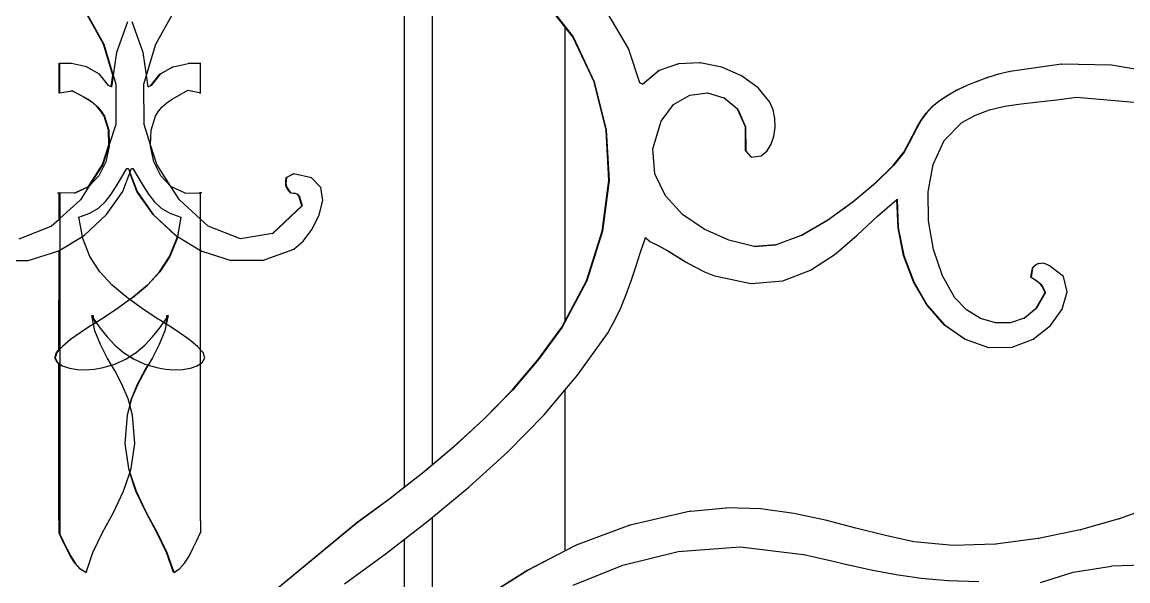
# Model space of a CAD drawing. Header units: inches. Extents: x 1397 to 20304, y -27267 to -746.
# Drawn here: x 3022.9 to 3041.59, y -9095.63 to -9086.18 of the extents above; entities that cross this region are included whole.
import ezdxf

# ---------------------------------------------------------------- set-up
doc = ezdxf.new("R2010")
doc.units = ezdxf.units.IN
doc.header["$LTSCALE"] = 17
doc.header["$MEASUREMENT"] = 0
doc.layers.add('OUTLINE', color=1, linetype='Continuous', lineweight=25)

# ---------------------------------------------------------------- blocks, each defined once
blk = doc.blocks.new('kk')
for p, q in [((-1720.193, -2501.977), (-1720.193, -2492.516)), ((-1719.728, -2492.609), (-1719.728, -2501.605)), ((-1717.483, -2494.192), (-1717.868, -2493.695)), ((-1717.863, -2493.695), (-1717.345, -2494.364)), ((-1725.281, -2494.485), (-1725.614, -2493.887)), ((-1725.609, -2493.887), (-1725.277, -2494.485)), ((-1724.398, -2494.485), (-1724.065, -2493.887)), ((-1716.409, -2494.559), (-1716.756, -2493.966)), ((-1724.876, -2494.109), (-1725.064, -2494.629)), ((-1724.61, -2494.629), (-1724.798, -2494.109)), ((-1717.483, -2494.192), (-1717.483, -2499.177)), ((-1717.349, -2494.364), (-1717.483, -2494.192)), ((-1725.277, -2494.485), (-1725.281, -2494.485)), ((-1725.125, -2495.012), (-1725.281, -2494.485)), ((-1725.277, -2494.485), (-1725.123, -2495.001)), ((-1724.554, -2495.012), (-1724.398, -2494.485)), ((-1717.349, -2494.364), (-1717.345, -2494.364)), ((-1716.989, -2495.122), (-1717.349, -2494.364)), ((-1717.345, -2494.364), (-1716.985, -2495.122)), ((-1725.064, -2494.629), (-1725.12, -2495.012)), ((-1724.554, -2495.012), (-1724.61, -2494.629)), ((-1716.215, -2495.143), (-1716.409, -2494.559)), ((-1726.035, -2494.81), (-1726.021, -2494.811)), ((-1726.035, -2495.314), (-1726.035, -2494.81)), ((-1725.826, -2494.813), (-1726.021, -2494.811)), ((-1726.021, -2495.312), (-1726.021, -2494.811)), ((-1725.568, -2494.871), (-1725.826, -2494.813)), ((-1725.351, -2494.993), (-1725.568, -2494.871)), ((-1724.328, -2494.993), (-1724.111, -2494.871)), ((-1724.107, -2494.871), (-1724.323, -2494.993)), ((-1724.107, -2494.871), (-1724.111, -2494.871)), ((-1724.107, -2494.871), (-1723.853, -2494.813)), ((-1723.849, -2494.813), (-1723.853, -2494.813)), ((-1723.658, -2494.811), (-1723.849, -2494.813)), ((-1723.644, -2494.81), (-1723.658, -2494.811)), ((-1723.644, -2495.314), (-1723.644, -2494.81)), ((-1715.561, -2494.817), (-1715.891, -2494.932)), ((-1715.561, -2494.817), (-1715.557, -2494.817)), ((-1715.198, -2494.803), (-1715.557, -2494.817)), ((-1715.198, -2494.803), (-1715.194, -2494.803)), ((-1714.83, -2494.876), (-1715.194, -2494.803)), ((-1714.494, -2495.021), (-1714.83, -2494.876)), ((-1709.085, -2494.825), (-1709.956, -2494.949)), ((-1709.085, -2494.825), (-1709.08, -2494.825)), ((-1708.238, -2494.841), (-1709.08, -2494.825)), ((-1707.445, -2494.976), (-1708.238, -2494.841)), ((-1725.197, -2495.186), (-1725.351, -2494.993)), ((-1725.153, -2495.206), (-1725.125, -2495.012)), ((-1725.122, -2495.022), (-1725.149, -2495.208)), ((-1725.125, -2495.012), (-1725.123, -2495.001)), ((-1725.122, -2495.022), (-1725.125, -2495.012)), ((-1725.123, -2495.001), (-1725.12, -2495.012)), ((-1725.12, -2495.012), (-1725.122, -2495.022)), ((-1725.12, -2495.012), (-1725.075, -2495.165)), ((-1724.6, -2495.165), (-1724.554, -2495.012)), ((-1724.526, -2495.206), (-1724.554, -2495.012)), ((-1724.482, -2495.186), (-1724.328, -2494.993)), ((-1724.323, -2494.993), (-1724.477, -2495.186)), ((-1724.323, -2494.993), (-1724.328, -2494.993)), ((-1716.17, -2495.163), (-1715.895, -2494.932)), ((-1715.891, -2494.932), (-1716.167, -2495.165)), ((-1715.895, -2494.932), (-1715.891, -2494.932)), ((-1714.213, -2495.224), (-1714.494, -2495.021)), ((-1710.338, -2495.052), (-1710.514, -2495.116)), ((-1710.338, -2495.052), (-1710.333, -2495.052)), ((-1710.151, -2494.996), (-1710.333, -2495.052)), ((-1710.151, -2494.996), (-1710.147, -2494.996)), ((-1709.961, -2494.949), (-1710.147, -2494.996)), ((-1709.961, -2494.949), (-1709.956, -2494.949)), ((-1726.021, -2495.312), (-1725.821, -2495.274)), ((-1725.821, -2495.274), (-1725.818, -2495.273)), ((-1725.726, -2495.322), (-1725.821, -2495.274)), ((-1725.818, -2495.273), (-1725.721, -2495.322)), ((-1725.153, -2495.206), (-1725.197, -2495.186)), ((-1725.149, -2495.208), (-1725.153, -2495.206)), ((-1725.075, -2495.165), (-1725.077, -2495.843)), ((-1724.597, -2495.843), (-1724.6, -2495.165)), ((-1724.526, -2495.206), (-1724.482, -2495.186)), ((-1724.525, -2495.208), (-1724.526, -2495.206)), ((-1724.477, -2495.186), (-1724.525, -2495.208)), ((-1724.477, -2495.186), (-1724.482, -2495.186)), ((-1723.856, -2495.273), (-1723.953, -2495.322)), ((-1723.658, -2495.312), (-1723.856, -2495.273)), ((-1716.787, -2495.942), (-1716.989, -2495.122)), ((-1716.989, -2495.122), (-1716.985, -2495.122)), ((-1716.985, -2495.122), (-1716.782, -2495.942)), ((-1716.17, -2495.163), (-1716.215, -2495.143)), ((-1716.167, -2495.165), (-1716.17, -2495.163)), ((-1714.017, -2495.467), (-1714.213, -2495.224)), ((-1711.012, -2495.353), (-1710.857, -2495.267)), ((-1710.853, -2495.267), (-1711.008, -2495.353)), ((-1710.857, -2495.267), (-1710.692, -2495.188)), ((-1710.857, -2495.267), (-1710.853, -2495.267)), ((-1710.688, -2495.188), (-1710.853, -2495.267)), ((-1710.692, -2495.188), (-1710.688, -2495.188)), ((-1710.518, -2495.116), (-1710.688, -2495.188)), ((-1710.518, -2495.116), (-1710.514, -2495.116)), ((-1726.021, -2495.312), (-1726.035, -2495.314)), ((-1725.632, -2495.372), (-1725.726, -2495.322)), ((-1725.726, -2495.322), (-1725.721, -2495.322)), ((-1725.721, -2495.322), (-1725.628, -2495.372)), ((-1725.632, -2495.372), (-1725.628, -2495.372)), ((-1725.545, -2495.423), (-1725.632, -2495.372)), ((-1725.628, -2495.372), (-1725.54, -2495.423)), ((-1725.464, -2495.48), (-1725.545, -2495.423)), ((-1725.545, -2495.423), (-1725.54, -2495.423)), ((-1725.54, -2495.423), (-1725.459, -2495.48)), ((-1724.215, -2495.48), (-1724.134, -2495.423)), ((-1724.134, -2495.423), (-1724.046, -2495.372)), ((-1724.046, -2495.372), (-1723.953, -2495.322)), ((-1723.658, -2495.312), (-1723.644, -2495.314)), ((-1715.644, -2495.506), (-1715.369, -2495.347)), ((-1715.369, -2495.347), (-1715.071, -2495.311)), ((-1715.071, -2495.311), (-1714.793, -2495.393)), ((-1714.793, -2495.393), (-1714.788, -2495.393)), ((-1714.565, -2495.586), (-1714.793, -2495.393)), ((-1714.788, -2495.393), (-1714.56, -2495.586)), ((-1713.963, -2495.598), (-1714.017, -2495.467)), ((-1711.28, -2495.548), (-1711.155, -2495.446)), ((-1711.151, -2495.446), (-1711.275, -2495.548)), ((-1711.155, -2495.446), (-1711.012, -2495.353)), ((-1711.155, -2495.446), (-1711.151, -2495.446)), ((-1711.008, -2495.353), (-1711.151, -2495.446)), ((-1711.012, -2495.353), (-1711.008, -2495.353)), ((-1709.768, -2495.494), (-1709.476, -2495.461)), ((-1709.476, -2495.461), (-1709.165, -2495.426)), ((-1709.165, -2495.426), (-1708.834, -2495.381)), ((-1708.834, -2495.381), (-1707.859, -2495.467)), ((-1725.464, -2495.48), (-1725.459, -2495.48)), ((-1725.39, -2495.544), (-1725.464, -2495.48)), ((-1725.459, -2495.48), (-1725.386, -2495.544)), ((-1725.39, -2495.544), (-1725.386, -2495.544)), ((-1725.326, -2495.618), (-1725.39, -2495.544)), ((-1725.386, -2495.544), (-1725.322, -2495.618)), ((-1725.326, -2495.618), (-1725.322, -2495.618)), ((-1725.273, -2495.705), (-1725.326, -2495.618)), ((-1725.322, -2495.618), (-1725.268, -2495.705)), ((-1724.406, -2495.705), (-1724.352, -2495.618)), ((-1724.352, -2495.618), (-1724.289, -2495.544)), ((-1724.289, -2495.544), (-1724.215, -2495.48)), ((-1715.857, -2495.792), (-1715.644, -2495.506)), ((-1714.565, -2495.586), (-1714.56, -2495.586)), ((-1714.43, -2495.887), (-1714.565, -2495.586)), ((-1714.56, -2495.586), (-1714.426, -2495.887)), ((-1713.934, -2495.743), (-1713.963, -2495.598)), ((-1711.461, -2495.773), (-1711.379, -2495.657)), ((-1711.374, -2495.657), (-1711.456, -2495.773)), ((-1711.379, -2495.657), (-1711.28, -2495.548)), ((-1711.379, -2495.657), (-1711.374, -2495.657)), ((-1711.275, -2495.548), (-1711.374, -2495.657)), ((-1711.28, -2495.548), (-1711.275, -2495.548)), ((-1710.542, -2495.687), (-1710.301, -2495.598)), ((-1710.301, -2495.598), (-1710.043, -2495.537)), ((-1710.043, -2495.537), (-1709.768, -2495.494)), ((-1725.199, -2495.944), (-1725.273, -2495.705)), ((-1725.273, -2495.705), (-1725.268, -2495.705)), ((-1725.268, -2495.705), (-1725.194, -2495.944)), ((-1725.077, -2495.843), (-1725.188, -2496.187)), ((-1724.487, -2496.187), (-1724.597, -2495.843)), ((-1724.48, -2495.944), (-1724.406, -2495.705)), ((-1715.994, -2496.26), (-1715.857, -2495.792)), ((-1713.929, -2495.895), (-1713.934, -2495.743)), ((-1711.532, -2495.897), (-1711.461, -2495.773)), ((-1711.456, -2495.773), (-1711.527, -2495.897)), ((-1711.461, -2495.773), (-1711.456, -2495.773)), ((-1711.07, -2496.118), (-1710.769, -2495.813)), ((-1710.769, -2495.813), (-1710.542, -2495.687)), ((-1725.199, -2495.944), (-1725.194, -2495.944)), ((-1725.192, -2496.187), (-1725.199, -2495.944)), ((-1725.194, -2495.944), (-1725.188, -2496.173)), ((-1724.487, -2496.187), (-1724.48, -2495.944)), ((-1716.787, -2495.942), (-1716.782, -2495.942)), ((-1716.741, -2496.795), (-1716.787, -2495.942)), ((-1716.782, -2495.942), (-1716.736, -2496.795)), ((-1714.43, -2495.887), (-1714.426, -2495.887)), ((-1714.428, -2496.289), (-1714.43, -2495.887)), ((-1714.426, -2495.887), (-1714.423, -2496.289)), ((-1713.95, -2496.044), (-1713.929, -2495.895)), ((-1711.671, -2496.166), (-1711.532, -2495.897)), ((-1711.527, -2495.897), (-1711.666, -2496.166)), ((-1711.532, -2495.897), (-1711.527, -2495.897)), ((-1725.299, -2496.52), (-1725.192, -2496.187)), ((-1725.192, -2496.2), (-1725.295, -2496.52)), ((-1725.187, -2496.21), (-1725.244, -2496.477)), ((-1725.192, -2496.187), (-1725.188, -2496.173)), ((-1725.192, -2496.2), (-1725.192, -2496.187)), ((-1725.188, -2496.187), (-1725.192, -2496.2)), ((-1725.188, -2496.173), (-1725.188, -2496.187)), ((-1725.188, -2496.187), (-1725.187, -2496.21)), ((-1724.487, -2496.21), (-1724.487, -2496.187)), ((-1724.38, -2496.52), (-1724.487, -2496.187)), ((-1724.43, -2496.477), (-1724.487, -2496.21)), ((-1714.065, -2496.294), (-1713.995, -2496.18)), ((-1713.995, -2496.18), (-1713.95, -2496.044)), ((-1711.753, -2496.311), (-1711.671, -2496.166)), ((-1711.666, -2496.166), (-1711.748, -2496.311)), ((-1711.671, -2496.166), (-1711.666, -2496.166)), ((-1711.257, -2496.52), (-1711.07, -2496.118)), ((-1715.959, -2496.682), (-1715.994, -2496.26)), ((-1714.428, -2496.289), (-1714.423, -2496.289)), ((-1714.332, -2496.397), (-1714.428, -2496.289)), ((-1714.423, -2496.289), (-1714.328, -2496.397)), ((-1714.332, -2496.397), (-1714.328, -2496.397)), ((-1714.328, -2496.397), (-1714.161, -2496.376)), ((-1714.161, -2496.376), (-1714.065, -2496.294)), ((-1711.932, -2496.538), (-1711.753, -2496.311)), ((-1711.748, -2496.311), (-1711.927, -2496.538)), ((-1711.753, -2496.311), (-1711.748, -2496.311)), ((-1725.535, -2496.892), (-1725.299, -2496.52)), ((-1725.295, -2496.52), (-1725.521, -2496.877)), ((-1725.244, -2496.477), (-1725.362, -2496.716)), ((-1725.295, -2496.52), (-1725.299, -2496.52)), ((-1724.978, -2496.741), (-1724.886, -2496.592)), ((-1724.886, -2496.592), (-1724.862, -2496.592)), ((-1724.862, -2496.592), (-1724.837, -2496.658)), ((-1724.837, -2496.658), (-1724.812, -2496.592)), ((-1724.812, -2496.592), (-1724.788, -2496.592)), ((-1724.788, -2496.592), (-1724.696, -2496.741)), ((-1724.312, -2496.716), (-1724.43, -2496.477)), ((-1724.144, -2496.892), (-1724.38, -2496.52)), ((-1712.23, -2496.833), (-1711.932, -2496.538)), ((-1711.927, -2496.538), (-1712.225, -2496.833)), ((-1711.932, -2496.538), (-1711.927, -2496.538)), ((-1711.343, -2496.985), (-1711.257, -2496.52)), ((-1725.362, -2496.716), (-1725.53, -2496.892)), ((-1725.063, -2496.886), (-1724.978, -2496.741)), ((-1724.959, -2496.978), (-1724.839, -2496.664)), ((-1724.839, -2496.664), (-1724.837, -2496.658)), ((-1724.719, -2496.978), (-1724.839, -2496.664)), ((-1724.837, -2496.658), (-1724.715, -2496.978)), ((-1724.696, -2496.741), (-1724.611, -2496.886)), ((-1724.144, -2496.892), (-1724.312, -2496.716)), ((-1722.201, -2496.797), (-1722.192, -2496.743)), ((-1722.187, -2496.743), (-1722.196, -2496.797)), ((-1722.192, -2496.743), (-1722.072, -2496.678)), ((-1722.192, -2496.743), (-1722.187, -2496.743)), ((-1722.069, -2496.679), (-1722.187, -2496.743)), ((-1722.072, -2496.678), (-1722.069, -2496.679)), ((-1722.069, -2496.679), (-1722.067, -2496.678)), ((-1721.764, -2496.749), (-1722.067, -2496.678)), ((-1721.61, -2496.911), (-1721.764, -2496.749)), ((-1715.782, -2497.053), (-1715.959, -2496.682)), ((-1725.776, -2497.006), (-1725.544, -2496.901)), ((-1725.541, -2496.902), (-1725.772, -2497.006)), ((-1725.53, -2496.892), (-1725.674, -2497.119)), ((-1725.544, -2496.901), (-1725.535, -2496.892)), ((-1725.544, -2496.901), (-1725.541, -2496.902)), ((-1725.541, -2496.902), (-1725.539, -2496.901)), ((-1725.53, -2496.892), (-1725.539, -2496.901)), ((-1725.539, -2496.901), (-1725.535, -2496.892)), ((-1725.535, -2496.892), (-1725.521, -2496.877)), ((-1725.521, -2496.877), (-1725.53, -2496.892)), ((-1725.151, -2497.024), (-1725.063, -2496.886)), ((-1724.611, -2496.886), (-1724.523, -2497.024)), ((-1724.135, -2496.901), (-1724.144, -2496.892)), ((-1724, -2497.119), (-1724.144, -2496.892)), ((-1723.903, -2497.006), (-1724.135, -2496.901)), ((-1722.203, -2496.841), (-1722.201, -2496.797)), ((-1722.199, -2496.876), (-1722.203, -2496.841)), ((-1722.203, -2496.841), (-1722.199, -2496.841)), ((-1722.201, -2496.797), (-1722.196, -2496.797)), ((-1722.196, -2496.797), (-1722.199, -2496.841)), ((-1722.199, -2496.841), (-1722.194, -2496.876)), ((-1722.188, -2496.907), (-1722.199, -2496.876)), ((-1722.199, -2496.876), (-1722.194, -2496.876)), ((-1722.194, -2496.876), (-1722.184, -2496.907)), ((-1722.188, -2496.907), (-1722.184, -2496.907)), ((-1722.171, -2496.936), (-1722.188, -2496.907)), ((-1722.184, -2496.907), (-1722.167, -2496.936)), ((-1722.171, -2496.936), (-1722.167, -2496.936)), ((-1722.148, -2496.967), (-1722.171, -2496.936)), ((-1722.167, -2496.936), (-1722.144, -2496.967)), ((-1722.148, -2496.967), (-1722.144, -2496.967)), ((-1722.12, -2497.003), (-1722.148, -2496.967)), ((-1722.144, -2496.967), (-1722.115, -2497.003)), ((-1721.576, -2497.13), (-1721.61, -2496.911)), ((-1716.851, -2497.653), (-1716.741, -2496.795)), ((-1716.736, -2496.795), (-1716.846, -2497.653)), ((-1716.741, -2496.795), (-1716.736, -2496.795)), ((-1712.612, -2497.156), (-1712.23, -2496.833)), ((-1712.225, -2496.833), (-1712.607, -2497.156)), ((-1712.23, -2496.833), (-1712.225, -2496.833)), ((-1726.061, -2497.003), (-1726.057, -2497.003)), ((-1726.057, -2497.003), (-1726.035, -2497.003)), ((-1726.035, -2497.003), (-1726.021, -2497.003)), ((-1726.035, -2497.445), (-1726.035, -2497.003)), ((-1725.776, -2497.006), (-1726.021, -2497.003)), ((-1726.021, -2497.003), (-1726.021, -2497.436)), ((-1726.021, -2497.436), (-1725.674, -2497.119)), ((-1725.772, -2497.006), (-1725.776, -2497.006)), ((-1725.368, -2497.259), (-1725.25, -2497.149)), ((-1725.25, -2497.149), (-1725.151, -2497.024)), ((-1725.232, -2497.367), (-1724.959, -2496.978)), ((-1724.719, -2496.978), (-1724.715, -2496.978)), ((-1724.446, -2497.367), (-1724.719, -2496.978)), ((-1724.715, -2496.978), (-1724.442, -2497.367)), ((-1724.523, -2497.024), (-1724.425, -2497.149)), ((-1724.425, -2497.149), (-1724.306, -2497.259)), ((-1723.644, -2497.445), (-1724, -2497.119)), ((-1723.903, -2497.006), (-1723.658, -2497.003)), ((-1723.644, -2497.003), (-1723.658, -2497.003)), ((-1723.622, -2497.003), (-1723.644, -2497.003)), ((-1723.644, -2497.445), (-1723.644, -2497.003)), ((-1723.618, -2497.003), (-1723.622, -2497.003)), ((-1722.12, -2497.003), (-1722.115, -2497.003)), ((-1722.115, -2497.003), (-1722.077, -2497.006)), ((-1722.077, -2497.006), (-1722.073, -2497.006)), ((-1722.073, -2497.006), (-1722.048, -2497.009)), ((-1722.048, -2497.009), (-1722.044, -2497.009)), ((-1722.044, -2497.009), (-1722.03, -2497.011)), ((-1722.03, -2497.011), (-1722.025, -2497.011)), ((-1722.025, -2497.011), (-1722.017, -2497.017)), ((-1722.006, -2497.027), (-1722.017, -2497.017)), ((-1722.017, -2497.017), (-1722.012, -2497.017)), ((-1722.012, -2497.017), (-1722.002, -2497.027)), ((-1721.994, -2497.043), (-1722.006, -2497.027)), ((-1722.006, -2497.027), (-1722.002, -2497.027)), ((-1722.002, -2497.027), (-1721.99, -2497.043)), ((-1721.994, -2497.043), (-1721.99, -2497.043)), ((-1721.977, -2497.067), (-1721.994, -2497.043)), ((-1721.99, -2497.043), (-1721.972, -2497.067)), ((-1721.977, -2497.067), (-1721.972, -2497.067)), ((-1721.929, -2497.219), (-1721.977, -2497.067)), ((-1721.972, -2497.067), (-1721.924, -2497.219)), ((-1721.634, -2497.376), (-1721.576, -2497.13)), ((-1715.494, -2497.367), (-1715.782, -2497.053)), ((-1713.043, -2497.466), (-1712.612, -2497.156)), ((-1712.607, -2497.156), (-1713.038, -2497.466)), ((-1712.612, -2497.156), (-1712.607, -2497.156)), ((-1712.195, -2497.396), (-1711.872, -2497.115)), ((-1711.872, -2497.115), (-1711.867, -2497.111)), ((-1711.85, -2497.592), (-1711.872, -2497.115)), ((-1711.867, -2497.111), (-1711.846, -2497.592)), ((-1711.337, -2497.477), (-1711.343, -2496.985)), ((-1725.515, -2497.348), (-1725.368, -2497.259)), ((-1724.306, -2497.259), (-1724.159, -2497.348)), ((-1722.425, -2497.691), (-1721.929, -2497.219)), ((-1721.924, -2497.219), (-1722.421, -2497.691)), ((-1721.929, -2497.219), (-1721.924, -2497.219)), ((-1726.167, -2497.565), (-1726.035, -2497.445)), ((-1726.021, -2497.436), (-1726.162, -2497.565)), ((-1726.021, -2497.436), (-1726.021, -2497.971)), ((-1725.698, -2497.413), (-1725.515, -2497.348)), ((-1725.641, -2497.739), (-1725.698, -2497.413)), ((-1725.606, -2497.718), (-1725.232, -2497.367)), ((-1724.073, -2497.718), (-1724.446, -2497.367)), ((-1724.446, -2497.367), (-1724.442, -2497.367)), ((-1724.442, -2497.367), (-1724.068, -2497.718)), ((-1724.159, -2497.348), (-1723.976, -2497.413)), ((-1723.976, -2497.413), (-1724.033, -2497.739)), ((-1723.512, -2497.565), (-1723.644, -2497.445)), ((-1723.644, -2497.976), (-1723.644, -2497.445)), ((-1721.755, -2497.617), (-1721.634, -2497.376)), ((-1715.127, -2497.618), (-1715.494, -2497.367)), ((-1713.489, -2497.722), (-1713.043, -2497.466)), ((-1713.038, -2497.466), (-1713.484, -2497.722)), ((-1713.043, -2497.466), (-1713.038, -2497.466)), ((-1712.54, -2497.719), (-1712.195, -2497.396)), ((-1711.252, -2497.962), (-1711.337, -2497.477)), ((-1726.707, -2497.781), (-1726.167, -2497.565)), ((-1726.162, -2497.565), (-1726.167, -2497.565)), ((-1725.641, -2497.739), (-1725.606, -2497.718)), ((-1724.073, -2497.718), (-1724.068, -2497.718)), ((-1724.037, -2497.739), (-1724.073, -2497.718)), ((-1724.068, -2497.718), (-1724.037, -2497.737)), ((-1722.968, -2497.781), (-1723.512, -2497.565)), ((-1722.425, -2497.691), (-1722.968, -2497.781)), ((-1722.425, -2497.691), (-1722.421, -2497.691)), ((-1721.909, -2497.82), (-1721.755, -2497.617)), ((-1717.115, -2498.489), (-1716.851, -2497.653)), ((-1716.846, -2497.653), (-1717.11, -2498.489)), ((-1716.851, -2497.653), (-1716.846, -2497.653)), ((-1714.712, -2497.801), (-1715.127, -2497.618)), ((-1712.914, -2498.038), (-1712.54, -2497.719)), ((-1711.85, -2497.592), (-1711.846, -2497.592)), ((-1711.755, -2498.064), (-1711.85, -2497.592)), ((-1711.846, -2497.592), (-1711.75, -2498.064)), ((-1726.021, -2497.971), (-1725.641, -2497.739)), ((-1725.635, -2497.774), (-1725.641, -2497.739)), ((-1725.514, -2498.079), (-1725.635, -2497.774)), ((-1724.165, -2498.079), (-1724.044, -2497.774)), ((-1724.039, -2497.774), (-1724.16, -2498.079)), ((-1724.044, -2497.774), (-1724.037, -2497.739)), ((-1724.039, -2497.774), (-1724.044, -2497.774)), ((-1724.033, -2497.742), (-1724.039, -2497.774)), ((-1724.037, -2497.739), (-1724.037, -2497.737)), ((-1724.037, -2497.737), (-1724.033, -2497.739)), ((-1724.033, -2497.742), (-1724.037, -2497.739)), ((-1724.033, -2497.739), (-1724.033, -2497.742)), ((-1724.033, -2497.739), (-1723.644, -2497.976)), ((-1722.067, -2497.954), (-1721.909, -2497.82)), ((-1716.203, -2498.007), (-1716.12, -2497.763)), ((-1716.12, -2497.763), (-1716.119, -2497.759)), ((-1716.052, -2497.824), (-1716.12, -2497.763)), ((-1716.119, -2497.759), (-1716.048, -2497.824)), ((-1716.052, -2497.824), (-1716.048, -2497.824)), ((-1715.898, -2497.9), (-1716.052, -2497.824)), ((-1716.048, -2497.824), (-1715.893, -2497.9)), ((-1715.898, -2497.9), (-1715.893, -2497.9)), ((-1715.748, -2497.985), (-1715.898, -2497.9)), ((-1715.893, -2497.9), (-1715.743, -2497.985)), ((-1714.281, -2497.91), (-1714.712, -2497.801)), ((-1714.281, -2497.91), (-1713.914, -2497.884)), ((-1713.914, -2497.884), (-1714.28, -2497.911)), ((-1713.914, -2497.884), (-1713.909, -2497.884)), ((-1713.489, -2497.722), (-1713.909, -2497.884)), ((-1713.489, -2497.722), (-1713.484, -2497.722)), ((-1726.555, -2498.148), (-1726.055, -2497.991)), ((-1726.055, -2497.991), (-1726.035, -2497.979)), ((-1726.036, -2499.658), (-1726.035, -2497.979)), ((-1726.035, -2497.979), (-1726.021, -2497.971)), ((-1726.021, -2497.971), (-1726.022, -2499.648)), ((-1725.344, -2498.339), (-1725.514, -2498.079)), ((-1724.334, -2498.339), (-1724.165, -2498.079)), ((-1724.16, -2498.079), (-1724.33, -2498.339)), ((-1724.16, -2498.079), (-1724.165, -2498.079)), ((-1723.644, -2497.976), (-1723.619, -2497.991)), ((-1723.644, -2497.979), (-1723.644, -2497.976)), ((-1723.624, -2497.991), (-1723.644, -2497.979)), ((-1723.643, -2499.658), (-1723.644, -2497.979)), ((-1723.624, -2497.991), (-1723.619, -2497.991)), ((-1723.619, -2497.991), (-1723.124, -2498.148)), ((-1722.594, -2498.149), (-1722.067, -2497.954)), ((-1716.283, -2498.251), (-1716.203, -2498.007)), ((-1715.748, -2497.985), (-1715.743, -2497.985)), ((-1715.448, -2498.167), (-1715.748, -2497.985)), ((-1715.743, -2497.985), (-1715.443, -2498.167)), ((-1714.28, -2497.911), (-1714.281, -2497.91)), ((-1713.329, -2498.31), (-1712.914, -2498.038)), ((-1711.755, -2498.064), (-1711.75, -2498.064)), ((-1711.59, -2498.508), (-1711.755, -2498.064)), ((-1711.75, -2498.064), (-1711.585, -2498.508)), ((-1711.098, -2498.407), (-1711.252, -2497.962)), ((-1727.085, -2498.149), (-1726.555, -2498.148)), ((-1722.594, -2498.149), (-1723.124, -2498.148)), ((-1716.362, -2498.49), (-1716.283, -2498.251)), ((-1715.448, -2498.167), (-1715.443, -2498.167)), ((-1715.292, -2498.255), (-1715.448, -2498.167)), ((-1715.443, -2498.167), (-1715.288, -2498.255)), ((-1715.292, -2498.255), (-1715.288, -2498.255)), ((-1715.129, -2498.337), (-1715.292, -2498.255)), ((-1715.288, -2498.255), (-1715.124, -2498.337)), ((-1709.603, -2498.43), (-1709.579, -2498.278)), ((-1709.574, -2498.278), (-1709.598, -2498.43)), ((-1709.579, -2498.278), (-1709.55, -2498.241)), ((-1709.579, -2498.278), (-1709.574, -2498.278)), ((-1709.545, -2498.241), (-1709.574, -2498.278)), ((-1709.55, -2498.241), (-1709.515, -2498.215)), ((-1709.55, -2498.241), (-1709.545, -2498.241)), ((-1709.51, -2498.215), (-1709.545, -2498.241)), ((-1709.515, -2498.215), (-1709.51, -2498.215)), ((-1709.475, -2498.199), (-1709.51, -2498.215)), ((-1709.475, -2498.199), (-1709.47, -2498.199)), ((-1709.47, -2498.199), (-1709.431, -2498.193)), ((-1709.431, -2498.193), (-1709.429, -2498.194)), ((-1709.427, -2498.193), (-1709.429, -2498.194)), ((-1709.381, -2498.198), (-1709.427, -2498.193)), ((-1709.334, -2498.212), (-1709.381, -2498.198)), ((-1709.287, -2498.235), (-1709.334, -2498.212)), ((-1709.053, -2498.42), (-1709.287, -2498.235)), ((-1725.137, -2498.563), (-1725.344, -2498.339)), ((-1724.542, -2498.563), (-1724.334, -2498.339)), ((-1724.33, -2498.339), (-1724.538, -2498.563)), ((-1724.33, -2498.339), (-1724.334, -2498.339)), ((-1715.129, -2498.337), (-1715.124, -2498.337)), ((-1715.124, -2498.337), (-1714.954, -2498.408)), ((-1714.954, -2498.408), (-1714.949, -2498.408)), ((-1714.949, -2498.408), (-1714.339, -2498.537)), ((-1713.799, -2498.49), (-1713.329, -2498.31)), ((-1710.888, -2498.776), (-1711.098, -2498.407)), ((-1709.603, -2498.43), (-1709.598, -2498.43)), ((-1709.552, -2498.46), (-1709.603, -2498.43)), ((-1709.598, -2498.43), (-1709.547, -2498.46)), ((-1709.552, -2498.46), (-1709.547, -2498.46)), ((-1709.509, -2498.489), (-1709.552, -2498.46)), ((-1709.547, -2498.46), (-1709.504, -2498.489)), ((-1709.057, -2498.422), (-1709.057, -2498.423)), ((-1708.99, -2498.678), (-1709.053, -2498.42)), ((-1724.901, -2498.762), (-1725.137, -2498.563)), ((-1724.778, -2498.762), (-1724.542, -2498.563)), ((-1724.538, -2498.563), (-1724.774, -2498.762)), ((-1724.538, -2498.563), (-1724.542, -2498.563)), ((-1717.11, -2498.489), (-1717.529, -2499.273)), ((-1717.483, -2499.177), (-1717.115, -2498.489)), ((-1717.115, -2498.489), (-1717.11, -2498.489)), ((-1716.445, -2498.723), (-1716.362, -2498.49)), ((-1714.336, -2498.537), (-1714.339, -2498.537)), ((-1714.336, -2498.537), (-1714.335, -2498.537)), ((-1714.335, -2498.537), (-1713.799, -2498.49)), ((-1711.59, -2498.508), (-1711.585, -2498.508)), ((-1711.36, -2498.905), (-1711.59, -2498.508)), ((-1711.585, -2498.508), (-1711.355, -2498.905)), ((-1709.509, -2498.489), (-1709.504, -2498.489)), ((-1709.473, -2498.517), (-1709.509, -2498.489)), ((-1709.504, -2498.489), (-1709.468, -2498.517)), ((-1709.473, -2498.517), (-1709.468, -2498.517)), ((-1709.442, -2498.549), (-1709.473, -2498.517)), ((-1709.468, -2498.517), (-1709.437, -2498.549)), ((-1709.442, -2498.549), (-1709.437, -2498.549)), ((-1709.414, -2498.587), (-1709.442, -2498.549)), ((-1709.437, -2498.549), (-1709.41, -2498.587)), ((-1709.414, -2498.587), (-1709.41, -2498.587)), ((-1709.389, -2498.633), (-1709.414, -2498.587)), ((-1709.41, -2498.587), (-1709.384, -2498.633)), ((-1709.389, -2498.633), (-1709.384, -2498.633)), ((-1709.364, -2498.689), (-1709.389, -2498.633)), ((-1709.384, -2498.633), (-1709.359, -2498.689)), ((-1724.837, -2498.807), (-1725.028, -2498.945)), ((-1724.839, -2498.806), (-1724.901, -2498.762)), ((-1724.839, -2498.806), (-1724.778, -2498.762)), ((-1724.837, -2498.807), (-1724.839, -2498.806)), ((-1724.774, -2498.762), (-1724.837, -2498.807)), ((-1724.647, -2498.945), (-1724.837, -2498.807)), ((-1724.774, -2498.762), (-1724.778, -2498.762)), ((-1716.537, -2498.95), (-1716.445, -2498.723)), ((-1710.69, -2498.983), (-1710.888, -2498.776)), ((-1709.515, -2498.952), (-1709.364, -2498.689)), ((-1709.359, -2498.689), (-1709.511, -2498.952)), ((-1709.364, -2498.689), (-1709.359, -2498.689)), ((-1709.072, -2498.968), (-1708.99, -2498.678)), ((-1725.028, -2498.945), (-1725.29, -2499.121)), ((-1724.385, -2499.121), (-1724.647, -2498.945)), ((-1716.642, -2499.17), (-1716.537, -2498.95)), ((-1711.36, -2498.905), (-1711.355, -2498.905)), ((-1711.069, -2499.235), (-1711.36, -2498.905)), ((-1711.355, -2498.905), (-1711.064, -2499.235)), ((-1710.457, -2499.127), (-1710.69, -2498.983)), ((-1709.718, -2499.122), (-1709.515, -2498.952)), ((-1709.511, -2498.952), (-1709.714, -2499.122)), ((-1709.515, -2498.952), (-1709.511, -2498.952)), ((-1709.272, -2499.249), (-1709.072, -2498.968)), ((-1725.452, -2499.222), (-1725.483, -2499.078)), ((-1725.483, -2499.078), (-1725.464, -2499.078)), ((-1725.464, -2499.121), (-1725.464, -2499.078)), ((-1725.464, -2499.078), (-1725.46, -2499.078)), ((-1725.464, -2499.121), (-1725.46, -2499.121)), ((-1725.411, -2499.196), (-1725.464, -2499.121)), ((-1725.46, -2499.078), (-1725.46, -2499.121)), ((-1725.46, -2499.121), (-1725.407, -2499.196)), ((-1725.452, -2499.222), (-1725.411, -2499.196)), ((-1725.41, -2499.198), (-1725.451, -2499.224)), ((-1725.41, -2499.198), (-1725.411, -2499.196)), ((-1725.407, -2499.196), (-1725.41, -2499.198)), ((-1725.381, -2499.18), (-1725.407, -2499.196)), ((-1725.407, -2499.196), (-1725.343, -2499.286)), ((-1725.29, -2499.121), (-1725.381, -2499.18)), ((-1724.294, -2499.18), (-1724.385, -2499.121)), ((-1724.331, -2499.286), (-1724.268, -2499.196)), ((-1724.268, -2499.196), (-1724.294, -2499.18)), ((-1724.268, -2499.196), (-1724.215, -2499.121)), ((-1724.227, -2499.222), (-1724.268, -2499.196)), ((-1724.227, -2499.222), (-1724.195, -2499.078)), ((-1724.191, -2499.078), (-1724.223, -2499.224)), ((-1724.215, -2499.121), (-1724.215, -2499.078)), ((-1724.215, -2499.078), (-1724.195, -2499.078)), ((-1724.195, -2499.078), (-1724.191, -2499.078)), ((-1717.533, -2499.273), (-1717.483, -2499.177)), ((-1716.764, -2499.381), (-1716.642, -2499.17)), ((-1710.204, -2499.203), (-1710.457, -2499.127)), ((-1709.951, -2499.203), (-1710.204, -2499.203)), ((-1709.718, -2499.122), (-1709.951, -2499.203)), ((-1709.718, -2499.122), (-1709.714, -2499.122)), ((-1725.678, -2499.371), (-1725.84, -2499.486)), ((-1725.518, -2499.266), (-1725.678, -2499.371)), ((-1725.451, -2499.224), (-1725.518, -2499.266)), ((-1725.451, -2499.224), (-1725.452, -2499.222)), ((-1725.427, -2499.336), (-1725.451, -2499.224)), ((-1725.334, -2499.57), (-1725.427, -2499.336)), ((-1725.343, -2499.286), (-1725.221, -2499.439)), ((-1724.453, -2499.439), (-1724.331, -2499.286)), ((-1724.247, -2499.336), (-1724.34, -2499.57)), ((-1724.223, -2499.224), (-1724.247, -2499.336)), ((-1724.223, -2499.224), (-1724.227, -2499.222)), ((-1724.156, -2499.266), (-1724.223, -2499.224)), ((-1723.996, -2499.371), (-1724.156, -2499.266)), ((-1723.834, -2499.486), (-1723.996, -2499.371)), ((-1717.932, -2499.822), (-1717.533, -2499.273)), ((-1717.529, -2499.273), (-1717.927, -2499.822)), ((-1717.533, -2499.273), (-1717.529, -2499.273)), ((-1717.268, -2500.089), (-1716.764, -2499.381)), ((-1711.069, -2499.235), (-1711.064, -2499.235)), ((-1710.72, -2499.479), (-1711.069, -2499.235)), ((-1711.064, -2499.235), (-1710.716, -2499.479)), ((-1709.564, -2499.478), (-1709.272, -2499.249)), ((-1725.84, -2499.486), (-1725.979, -2499.601)), ((-1725.219, -2499.791), (-1725.334, -2499.57)), ((-1725.221, -2499.439), (-1725.09, -2499.579)), ((-1725.09, -2499.579), (-1724.944, -2499.703)), ((-1724.731, -2499.703), (-1724.584, -2499.579)), ((-1724.584, -2499.579), (-1724.453, -2499.439)), ((-1724.34, -2499.57), (-1724.455, -2499.791)), ((-1723.695, -2499.601), (-1723.834, -2499.486)), ((-1710.72, -2499.479), (-1710.716, -2499.479)), ((-1710.716, -2499.479), (-1710.319, -2499.619)), ((-1709.92, -2499.615), (-1709.564, -2499.478)), ((-1726.106, -2499.792), (-1726.079, -2499.706)), ((-1726.074, -2499.706), (-1726.102, -2499.792)), ((-1726.079, -2499.706), (-1726.036, -2499.658)), ((-1726.074, -2499.706), (-1726.079, -2499.706)), ((-1726.036, -2499.663), (-1726.074, -2499.706)), ((-1726.022, -2499.648), (-1726.036, -2499.663)), ((-1726.036, -2499.663), (-1726.036, -2499.658)), ((-1725.979, -2499.601), (-1726.022, -2499.648)), ((-1726.022, -2499.648), (-1726.022, -2499.898)), ((-1724.944, -2499.703), (-1724.837, -2499.771)), ((-1724.897, -2499.81), (-1724.839, -2499.773)), ((-1724.839, -2499.773), (-1724.837, -2499.771)), ((-1724.781, -2499.81), (-1724.839, -2499.773)), ((-1724.837, -2499.771), (-1724.731, -2499.703)), ((-1724.837, -2499.771), (-1724.777, -2499.81)), ((-1723.643, -2499.658), (-1723.695, -2499.601)), ((-1723.6, -2499.706), (-1723.643, -2499.658)), ((-1723.643, -2499.892), (-1723.643, -2499.658)), ((-1723.572, -2499.792), (-1723.6, -2499.706)), ((-1710.319, -2499.619), (-1710.315, -2499.619)), ((-1710.315, -2499.619), (-1709.92, -2499.615)), ((-1726.102, -2499.792), (-1726.106, -2499.792)), ((-1726.065, -2499.872), (-1726.106, -2499.792)), ((-1726.102, -2499.792), (-1726.06, -2499.872)), ((-1726.06, -2499.872), (-1726.065, -2499.872)), ((-1726.036, -2499.892), (-1726.065, -2499.872)), ((-1726.06, -2499.872), (-1726.036, -2499.889)), ((-1726.036, -2499.892), (-1726.036, -2499.889)), ((-1726.036, -2499.889), (-1726.022, -2499.898)), ((-1726.036, -2502.547), (-1726.036, -2499.892)), ((-1726.022, -2499.898), (-1726.023, -2502.75)), ((-1726.022, -2499.898), (-1725.976, -2499.931)), ((-1725.976, -2499.931), (-1725.86, -2499.97)), ((-1725.314, -2499.965), (-1725.149, -2499.915)), ((-1725.149, -2499.915), (-1725.219, -2499.791)), ((-1725.149, -2499.915), (-1725.09, -2499.898)), ((-1725.094, -2500.01), (-1725.149, -2499.915)), ((-1725.09, -2499.898), (-1724.897, -2499.81)), ((-1724.781, -2499.81), (-1724.777, -2499.81)), ((-1724.589, -2499.898), (-1724.781, -2499.81)), ((-1724.777, -2499.81), (-1724.584, -2499.898)), ((-1724.589, -2499.898), (-1724.584, -2499.898)), ((-1724.584, -2499.898), (-1724.53, -2499.914)), ((-1724.584, -2500.01), (-1724.53, -2499.914)), ((-1724.526, -2499.916), (-1724.58, -2500.01)), ((-1724.526, -2499.916), (-1724.53, -2499.914)), ((-1724.455, -2499.791), (-1724.526, -2499.916)), ((-1724.526, -2499.916), (-1724.361, -2499.965)), ((-1723.814, -2499.97), (-1723.699, -2499.931)), ((-1723.699, -2499.931), (-1723.643, -2499.892)), ((-1723.643, -2499.892), (-1723.614, -2499.872)), ((-1723.643, -2502.547), (-1723.643, -2499.892)), ((-1723.614, -2499.872), (-1723.572, -2499.792)), ((-1718.374, -2500.341), (-1717.932, -2499.822)), ((-1717.927, -2499.822), (-1718.37, -2500.341)), ((-1717.932, -2499.822), (-1717.927, -2499.822)), ((-1725.86, -2499.97), (-1725.725, -2499.991)), ((-1725.725, -2499.991), (-1725.581, -2499.995)), ((-1725.581, -2499.995), (-1725.44, -2499.986)), ((-1725.44, -2499.986), (-1725.314, -2499.965)), ((-1724.973, -2500.238), (-1725.094, -2500.01)), ((-1724.706, -2500.238), (-1724.584, -2500.01)), ((-1724.58, -2500.01), (-1724.701, -2500.238)), ((-1724.58, -2500.01), (-1724.584, -2500.01)), ((-1724.361, -2499.965), (-1724.234, -2499.986)), ((-1724.234, -2499.986), (-1724.093, -2499.995)), ((-1724.093, -2499.995), (-1723.949, -2499.991)), ((-1723.949, -2499.991), (-1723.814, -2499.97)), ((-1717.483, -2500.341), (-1717.268, -2500.089)), ((-1724.867, -2500.486), (-1724.973, -2500.238)), ((-1724.812, -2500.486), (-1724.706, -2500.238)), ((-1724.701, -2500.238), (-1724.807, -2500.486)), ((-1724.701, -2500.238), (-1724.706, -2500.238)), ((-1724.839, -2500.587), (-1724.867, -2500.486)), ((-1724.839, -2500.587), (-1724.812, -2500.486)), ((-1724.807, -2500.486), (-1724.837, -2500.596)), ((-1724.807, -2500.486), (-1724.812, -2500.486)), ((-1718.854, -2500.833), (-1718.374, -2500.341)), ((-1718.37, -2500.341), (-1718.85, -2500.833)), ((-1718.374, -2500.341), (-1718.37, -2500.341)), ((-1717.835, -2500.756), (-1717.483, -2500.341)), ((-1717.483, -2500.341), (-1717.483, -2503.061)), ((-1724.837, -2500.596), (-1724.884, -2500.765)), ((-1724.837, -2500.596), (-1724.839, -2500.587)), ((-1724.791, -2500.765), (-1724.837, -2500.596)), ((-1724.884, -2500.765), (-1724.922, -2501.24)), ((-1724.753, -2501.24), (-1724.791, -2500.765)), ((-1719.364, -2501.3), (-1718.854, -2500.833)), ((-1718.85, -2500.833), (-1719.36, -2501.3)), ((-1718.854, -2500.833), (-1718.85, -2500.833)), ((-1718.452, -2501.387), (-1717.835, -2500.756)), ((-1724.922, -2501.24), (-1724.861, -2501.665)), ((-1724.814, -2501.665), (-1724.753, -2501.24)), ((-1719.36, -2501.3), (-1719.892, -2501.746)), ((-1719.728, -2501.605), (-1719.364, -2501.3)), ((-1719.364, -2501.3), (-1719.36, -2501.3)), ((-1719.109, -2501.984), (-1718.452, -2501.387)), ((-1719.896, -2501.746), (-1719.728, -2501.605)), ((-1724.944, -2502.051), (-1724.839, -2501.741)), ((-1724.861, -2501.665), (-1724.837, -2501.734)), ((-1724.839, -2501.741), (-1724.837, -2501.734)), ((-1724.734, -2502.051), (-1724.839, -2501.741)), ((-1724.837, -2501.734), (-1724.814, -2501.665)), ((-1724.837, -2501.734), (-1724.73, -2502.051)), ((-1719.892, -2501.746), (-1720.438, -2502.171)), ((-1720.193, -2501.977), (-1719.896, -2501.746)), ((-1719.896, -2501.746), (-1719.892, -2501.746)), ((-1720.443, -2502.171), (-1720.193, -2501.977)), ((-1719.728, -2502.497), (-1719.109, -2501.984)), ((-1725.116, -2502.41), (-1724.944, -2502.051)), ((-1724.73, -2502.051), (-1724.734, -2502.051)), ((-1724.563, -2502.41), (-1724.734, -2502.051)), ((-1724.73, -2502.051), (-1724.559, -2502.41)), ((-1720.997, -2502.581), (-1720.443, -2502.171)), ((-1720.438, -2502.171), (-1720.993, -2502.581)), ((-1720.443, -2502.171), (-1720.438, -2502.171)), ((-1715.36, -2502.386), (-1716.379, -2502.624)), ((-1715.36, -2502.386), (-1715.355, -2502.386)), ((-1715.355, -2502.386), (-1714.756, -2502.33)), ((-1714.756, -2502.33), (-1714.752, -2502.33)), ((-1714.751, -2502.33), (-1714.752, -2502.33)), ((-1714.171, -2502.351), (-1714.751, -2502.33)), ((-1713.614, -2502.428), (-1714.171, -2502.351)), ((-1707.545, -2502.313), (-1708.111, -2502.518)), ((-1726.036, -2502.547), (-1726.035, -2502.571)), ((-1726.035, -2502.757), (-1726.035, -2502.571)), ((-1726.035, -2502.571), (-1726.023, -2502.75)), ((-1725.298, -2502.751), (-1725.116, -2502.41)), ((-1724.381, -2502.751), (-1724.563, -2502.41)), ((-1724.559, -2502.41), (-1724.563, -2502.41)), ((-1724.559, -2502.41), (-1724.376, -2502.751)), ((-1723.644, -2502.55), (-1723.643, -2502.547)), ((-1723.644, -2502.55), (-1723.644, -2502.757)), ((-1720.193, -2502.86), (-1719.795, -2502.553)), ((-1719.795, -2502.553), (-1719.728, -2502.497)), ((-1719.728, -2502.497), (-1719.728, -2504.49)), ((-1713.078, -2502.542), (-1713.614, -2502.428)), ((-1712.561, -2502.673), (-1713.078, -2502.542)), ((-1708.115, -2502.518), (-1708.767, -2502.703)), ((-1708.115, -2502.518), (-1708.111, -2502.518)), ((-1726.023, -2502.771), (-1726.035, -2502.757)), ((-1726.027, -2502.771), (-1726.035, -2502.757)), ((-1726.023, -2502.75), (-1726.022, -2502.761)), ((-1726.022, -2502.761), (-1726.023, -2502.771)), ((-1725.462, -2503.085), (-1725.298, -2502.751)), ((-1724.376, -2502.751), (-1724.381, -2502.751)), ((-1724.217, -2503.085), (-1724.381, -2502.751)), ((-1724.376, -2502.751), (-1724.212, -2503.085)), ((-1723.652, -2502.771), (-1723.644, -2502.757)), ((-1722.407, -2503.748), (-1720.997, -2502.581)), ((-1720.993, -2502.581), (-1722.402, -2503.748)), ((-1720.997, -2502.581), (-1720.993, -2502.581)), ((-1716.383, -2502.624), (-1717.292, -2502.965)), ((-1716.383, -2502.624), (-1716.379, -2502.624)), ((-1712.063, -2502.8), (-1712.561, -2502.673)), ((-1708.771, -2502.703), (-1709.475, -2502.852)), ((-1708.771, -2502.703), (-1708.767, -2502.703)), ((-1726.027, -2502.771), (-1726.023, -2502.771)), ((-1725.969, -2502.893), (-1726.027, -2502.771)), ((-1726.021, -2502.774), (-1726.023, -2502.771)), ((-1726.021, -2502.774), (-1725.964, -2502.893)), ((-1725.969, -2502.893), (-1725.964, -2502.893)), ((-1725.908, -2503.022), (-1725.969, -2502.893)), ((-1725.964, -2502.893), (-1725.904, -2503.022)), ((-1723.771, -2503.022), (-1723.71, -2502.893)), ((-1723.71, -2502.893), (-1723.652, -2502.771)), ((-1720.498, -2503.096), (-1720.193, -2502.86)), ((-1720.193, -2504.848), (-1720.193, -2502.86)), ((-1711.581, -2502.905), (-1712.063, -2502.8)), ((-1710.916, -2502.97), (-1711.581, -2502.905)), ((-1710.207, -2502.947), (-1710.916, -2502.97)), ((-1710.207, -2502.947), (-1710.203, -2502.947)), ((-1709.48, -2502.852), (-1710.203, -2502.947)), ((-1709.48, -2502.852), (-1709.475, -2502.852)), ((-1725.908, -2503.022), (-1725.904, -2503.022)), ((-1725.842, -2503.15), (-1725.908, -2503.022)), ((-1725.904, -2503.022), (-1725.838, -2503.15)), ((-1725.579, -2503.424), (-1725.462, -2503.085)), ((-1724.1, -2503.424), (-1724.217, -2503.085)), ((-1724.212, -2503.085), (-1724.217, -2503.085)), ((-1724.212, -2503.085), (-1724.096, -2503.422)), ((-1723.837, -2503.15), (-1723.771, -2503.022)), ((-1721.208, -2503.619), (-1720.498, -2503.096)), ((-1718.122, -2503.389), (-1717.483, -2503.061)), ((-1717.292, -2502.965), (-1718.118, -2503.389)), ((-1717.483, -2503.061), (-1717.297, -2502.965)), ((-1717.297, -2502.965), (-1717.292, -2502.965)), ((-1716.5, -2503.299), (-1715.565, -2503.072)), ((-1715.565, -2503.072), (-1714.519, -2502.992)), ((-1714.519, -2502.992), (-1713.449, -2503.121)), ((-1713.449, -2503.121), (-1713.444, -2503.121)), ((-1713.444, -2503.121), (-1713.05, -2503.213)), ((-1725.842, -2503.15), (-1725.838, -2503.15)), ((-1725.768, -2503.266), (-1725.842, -2503.15)), ((-1725.838, -2503.15), (-1725.763, -2503.266)), ((-1725.683, -2503.361), (-1725.768, -2503.266)), ((-1725.768, -2503.266), (-1725.763, -2503.266)), ((-1725.763, -2503.266), (-1725.678, -2503.361)), ((-1723.996, -2503.361), (-1723.911, -2503.266)), ((-1723.911, -2503.266), (-1723.837, -2503.15)), ((-1717.341, -2503.641), (-1716.5, -2503.299)), ((-1713.05, -2503.213), (-1713.045, -2503.213)), ((-1713.045, -2503.213), (-1712.665, -2503.304)), ((-1712.665, -2503.304), (-1712.66, -2503.304)), ((-1712.66, -2503.304), (-1712.28, -2503.388)), ((-1708.89, -2503.419), (-1708.243, -2503.321)), ((-1707.496, -2503.294), (-1708.243, -2503.321)), ((-1725.683, -2503.361), (-1725.678, -2503.361)), ((-1725.584, -2503.424), (-1725.683, -2503.361)), ((-1725.678, -2503.361), (-1725.583, -2503.422)), ((-1725.583, -2503.422), (-1725.584, -2503.424)), ((-1725.584, -2503.424), (-1725.579, -2503.424)), ((-1725.583, -2503.422), (-1725.579, -2503.424)), ((-1724.096, -2503.422), (-1724.1, -2503.424)), ((-1724.095, -2503.424), (-1724.1, -2503.424)), ((-1724.096, -2503.422), (-1724.095, -2503.424)), ((-1724.095, -2503.424), (-1723.996, -2503.361)), ((-1718.882, -2503.872), (-1718.122, -2503.389)), ((-1718.118, -2503.389), (-1718.878, -2503.872)), ((-1718.122, -2503.389), (-1718.118, -2503.389)), ((-1712.28, -2503.388), (-1712.276, -2503.388)), ((-1712.276, -2503.388), (-1711.883, -2503.462)), ((-1711.883, -2503.462), (-1711.879, -2503.462)), ((-1711.879, -2503.462), (-1711.461, -2503.521)), ((-1709.442, -2503.593), (-1708.89, -2503.419)), ((-1711.461, -2503.521), (-1711.456, -2503.521)), ((-1711.456, -2503.521), (-1711, -2503.56)), ((-1711, -2503.56), (-1710.995, -2503.56)), ((-1710.995, -2503.56), (-1710.486, -2503.575))]:
    blk.add_line(p, q)

msp = doc.modelspace()

# ---------------------------------------------------------------- block references
at = {"layer": 'OUTLINE'}
msp.add_blockref('kk', (4749.555, -6592.063), dxfattribs=at)

doc.saveas('drawing.dxf')
